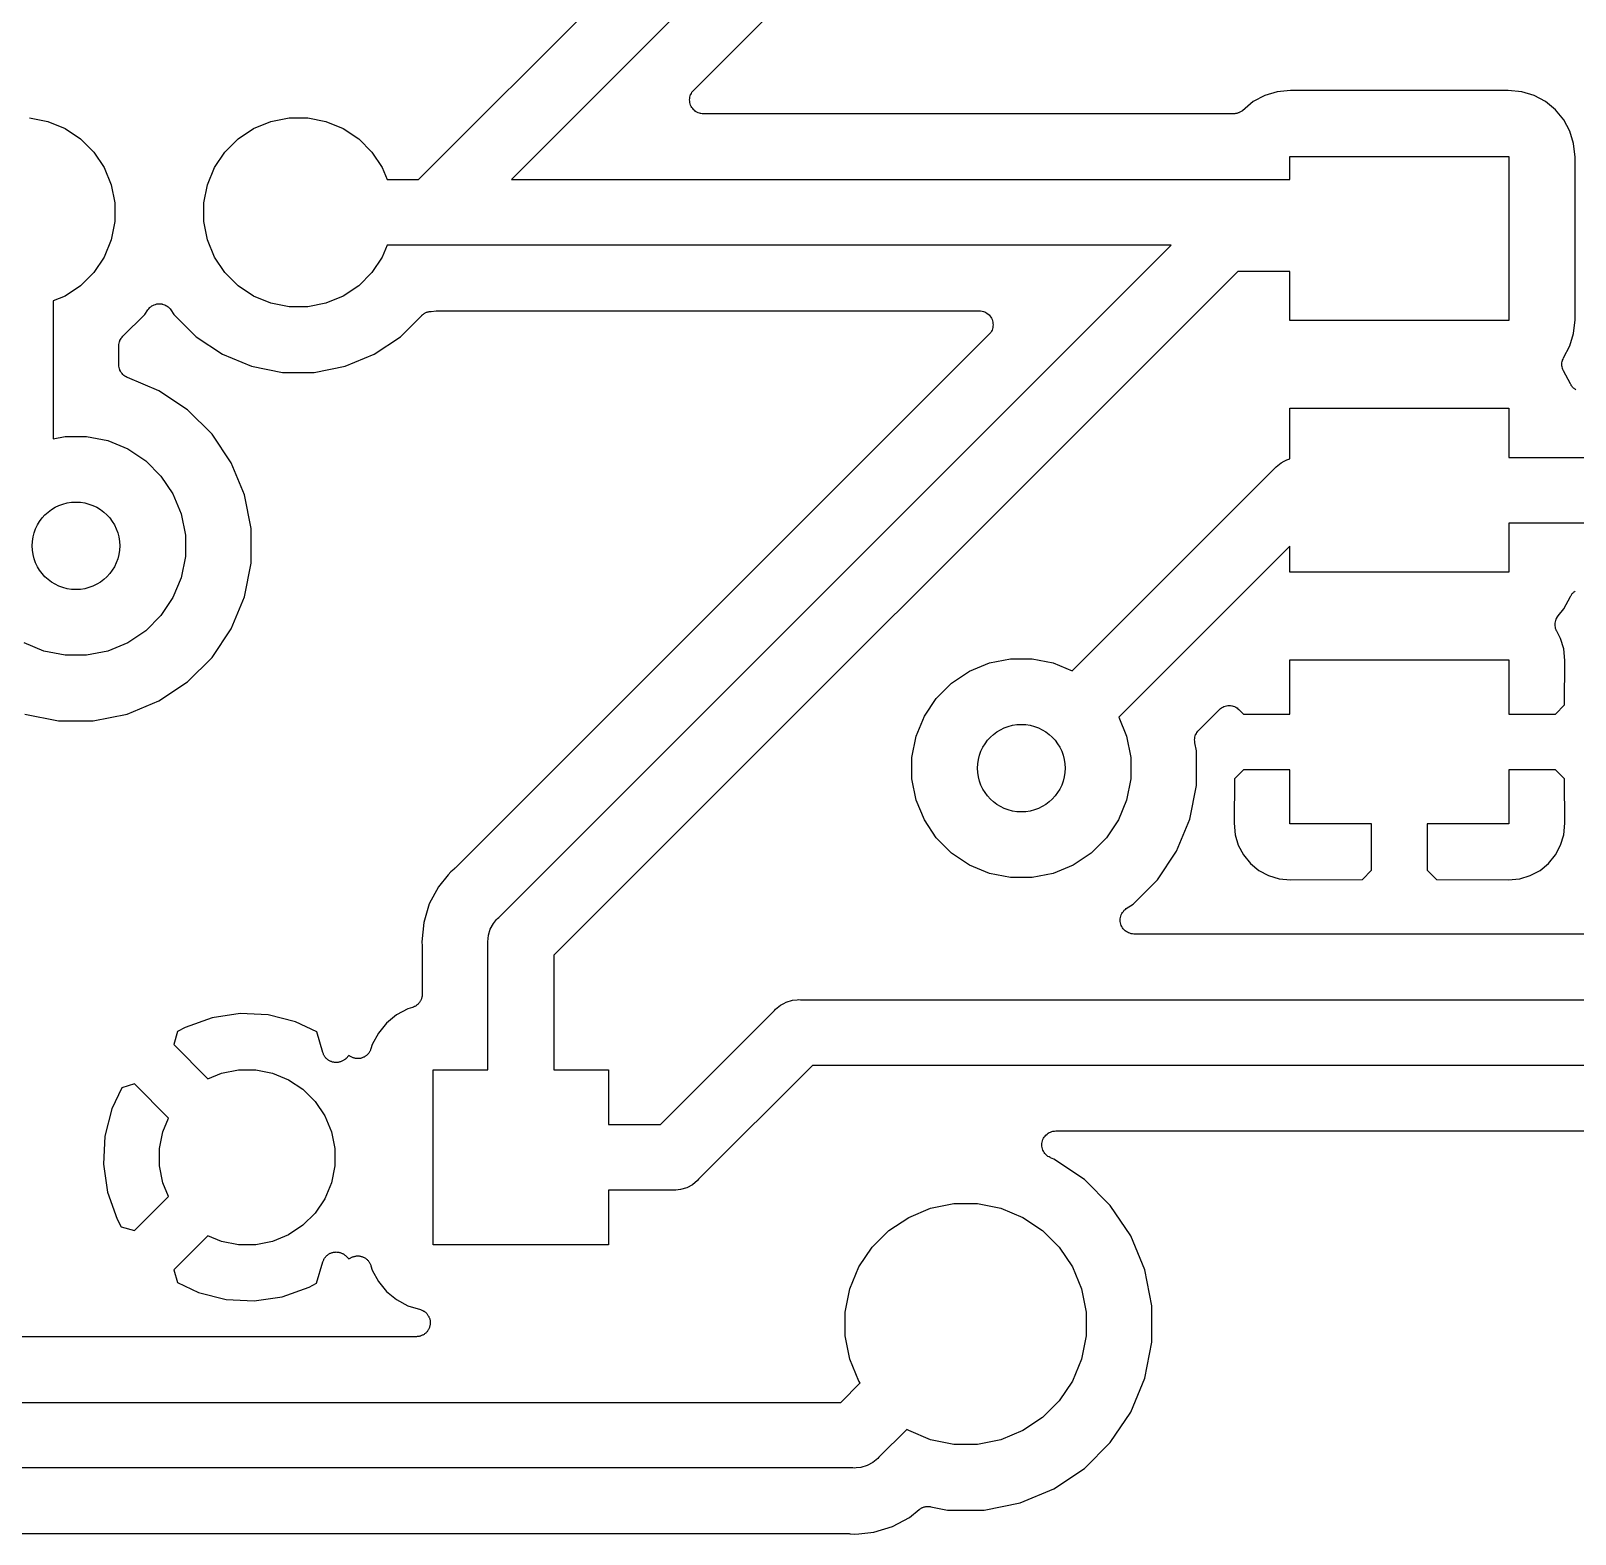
# Model space of a CAD drawing. Extents: x 102.4 to 160.8, y -97.5 to -19.5.
# Drawn here: x 116.94 to 131.04, y -76.6 to -62.86 of the extents above; entities that cross this region are included whole.
import ezdxf

# ---------------------------------------------------------------- set-up
doc = ezdxf.new("R2010")
doc.units = 0
doc.layers.add('BLACK', color=7, linetype='CONTINUOUS')

msp = doc.modelspace()

# ---------------------------------------------------------------- linework, layer by layer
at = {"layer": 'BLACK', "linetype": 'CONTINUOUS'}
for p, q in [((120.477, -64.216), (124.668, -60.025)), ((125.17, -60.3719), (121.326, -64.216)), ((122.991, -63.3992), (125.569, -60.8214)), ((122.954, -63.4881), (122.955, -63.476)), ((122.955, -63.476), (122.956, -63.4639)), ((122.956, -63.4635), (122.96, -63.4517)), ((122.956, -63.4637), (122.956, -63.4635)), ((122.956, -63.4639), (122.956, -63.4637)), ((122.96, -63.4517), (122.963, -63.4402)), ((122.963, -63.4402), (122.964, -63.44)), ((122.964, -63.4398), (122.97, -63.4289)), ((122.964, -63.44), (122.964, -63.4398)), ((122.97, -63.4289), (122.975, -63.4184)), ((122.975, -63.418), (122.983, -63.4086)), ((122.975, -63.4182), (122.975, -63.418)), ((122.975, -63.4184), (122.975, -63.4182)), ((122.983, -63.4086), (122.991, -63.3992)), ((128.207, -63.449), (128.103, -63.5047)), ((128.32, -63.4147), (128.207, -63.449)), ((128.444, -63.4025), (128.32, -63.4147)), ((130.432, -63.4025), (128.444, -63.4025)), ((130.556, -63.4147), (130.432, -63.4025)), ((130.669, -63.449), (130.556, -63.4147)), ((130.773, -63.5047), (130.669, -63.449)), ((122.954, -63.4883), (122.954, -63.4881)), ((122.954, -63.4886), (122.954, -63.4883)), ((122.955, -63.5006), (122.954, -63.4886)), ((122.956, -63.5128), (122.955, -63.5006)), ((122.956, -63.513), (122.956, -63.5128)), ((122.956, -63.5132), (122.956, -63.513)), ((122.96, -63.525), (122.956, -63.5132)), ((122.963, -63.5366), (122.96, -63.525)), ((122.963, -63.5368), (122.963, -63.5366)), ((122.963, -63.537), (122.963, -63.5368)), ((122.969, -63.5478), (122.963, -63.537)), ((122.974, -63.5585), (122.969, -63.5478)), ((122.975, -63.5587), (122.974, -63.5585)), ((122.975, -63.5589), (122.975, -63.5587)), ((122.982, -63.5684), (122.975, -63.5589)), ((122.99, -63.5779), (122.982, -63.5684)), ((122.99, -63.578), (122.99, -63.5779)), ((122.99, -63.5782), (122.99, -63.578)), ((123, -63.586), (122.99, -63.5782)), ((123.009, -63.5938), (123, -63.586)), ((123.009, -63.5939), (123.009, -63.5938)), ((123.009, -63.594), (123.009, -63.5939)), ((123.02, -63.5999), (123.009, -63.594)), ((123.031, -63.6057), (123.02, -63.5999)), ((123.031, -63.6058), (123.031, -63.6057)), ((123.031, -63.6059), (123.031, -63.6058)), ((123.043, -63.6095), (123.031, -63.6059)), ((123.054, -63.6132), (123.043, -63.6095)), ((123.055, -63.6132), (123.054, -63.6132)), ((123.055, -63.6133), (123.055, -63.6132)), ((123.067, -63.6146), (123.055, -63.6133)), ((123.079, -63.616), (123.067, -63.6146)), ((123.081, -63.616), (123.079, -63.616)), ((123.079, -63.616), (123.079, -63.616)), ((123.079, -63.616), (123.079, -63.616)), ((123.079, -63.616), (123.079, -63.616)), ((127.922, -63.616), (123.081, -63.616)), ((127.927, -63.6155), (127.922, -63.616)), ((127.933, -63.6155), (127.927, -63.6155)), ((127.94, -63.6143), (127.933, -63.6155)), ((127.947, -63.6136), (127.94, -63.6143)), ((127.952, -63.612), (127.947, -63.6136)), ((127.957, -63.611), (127.952, -63.612)), ((127.964, -63.6084), (127.957, -63.611)), ((127.97, -63.6064), (127.964, -63.6084)), ((127.975, -63.6038), (127.97, -63.6064)), ((127.98, -63.6018), (127.975, -63.6038)), ((127.986, -63.598), (127.98, -63.6018)), ((127.992, -63.5948), (127.986, -63.598)), ((127.997, -63.5913), (127.992, -63.5948)), ((128.001, -63.5883), (127.997, -63.5913)), ((128.003, -63.5872), (128.001, -63.5883)), ((128.103, -63.5047), (128.003, -63.5872)), ((130.864, -63.5797), (130.773, -63.5047)), ((130.939, -63.671), (130.864, -63.5797)), ((116.925, -63.6524), (117.092, -63.6856)), ((117.092, -63.6856), (117.249, -63.7507)), ((117.249, -63.7507), (117.391, -63.8452)), ((118.829, -63.8452), (118.971, -63.7507)), ((118.971, -63.7507), (119.128, -63.6856)), ((119.128, -63.6856), (119.295, -63.6524)), ((119.295, -63.6524), (119.465, -63.6524)), ((119.465, -63.6524), (119.632, -63.6856)), ((119.632, -63.6856), (119.789, -63.7507)), ((119.789, -63.7507), (119.931, -63.8452)), ((130.995, -63.7753), (130.939, -63.671)), ((117.391, -63.8452), (117.511, -63.9655)), ((118.709, -63.9655), (118.829, -63.8452)), ((119.931, -63.8452), (120.051, -63.9655)), ((131.029, -63.8884), (130.995, -63.7753)), ((131.042, -64.0122), (131.029, -63.8884)), ((117.511, -63.9655), (117.605, -64.1069)), ((118.615, -64.1069), (118.709, -63.9655)), ((120.051, -63.9655), (120.145, -64.1069)), ((128.438, -64.216), (128.438, -64.006)), ((128.438, -64.006), (130.438, -64.006)), ((130.438, -64.006), (130.438, -65.506)), ((131.042, -65.4998), (131.042, -64.0122)), ((117.605, -64.1069), (117.67, -64.2641)), ((118.55, -64.2641), (118.615, -64.1069)), ((120.145, -64.1069), (120.19, -64.216)), ((117.67, -64.2641), (117.704, -64.4309)), ((118.516, -64.4309), (118.55, -64.2641)), ((120.19, -64.216), (120.477, -64.216)), ((121.326, -64.216), (128.438, -64.216)), ((117.704, -64.4309), (117.704, -64.6011)), ((118.516, -64.6011), (118.516, -64.4309)), ((117.704, -64.6011), (117.67, -64.7679)), ((118.55, -64.7679), (118.516, -64.6011)), ((117.67, -64.7679), (117.605, -64.9251)), ((118.615, -64.9251), (118.55, -64.7679)), ((120.19, -64.816), (120.145, -64.9251)), ((120.587, -64.816), (120.19, -64.816)), ((120.601, -64.8174), (120.587, -64.816)), ((120.616, -64.816), (120.601, -64.8174)), ((127.354, -64.816), (120.616, -64.816)), ((121.21, -70.9595), (127.354, -64.816)), ((117.605, -64.9251), (117.511, -65.0665)), ((118.709, -65.0665), (118.615, -64.9251)), ((120.145, -64.9251), (120.051, -65.0665)), ((117.511, -65.0665), (117.391, -65.1868)), ((118.829, -65.1868), (118.709, -65.0665)), ((120.051, -65.0665), (119.931, -65.1868)), ((127.962, -65.056), (121.712, -71.3063)), ((128.438, -65.056), (127.962, -65.056)), ((128.438, -65.506), (128.438, -65.056)), ((117.249, -65.2813), (117.14, -65.3265)), ((117.391, -65.1868), (117.249, -65.2813)), ((118.971, -65.2813), (118.829, -65.1868)), ((119.128, -65.3464), (118.971, -65.2813)), ((119.789, -65.2813), (119.632, -65.3464)), ((119.931, -65.1868), (119.789, -65.2813)), ((117.14, -65.3265), (117.14, -66.5858)), ((117.777, -65.6486), (117.977, -65.449)), ((117.977, -65.449), (118.004, -65.4078)), ((118.004, -65.4078), (118.005, -65.4069)), ((118.005, -65.4063), (118.013, -65.397)), ((118.005, -65.4068), (118.005, -65.4063)), ((118.005, -65.4069), (118.005, -65.4068)), ((118.005, -65.4068), (118.005, -65.4068)), ((118.013, -65.397), (118.021, -65.3878)), ((118.021, -65.3873), (118.031, -65.3798)), ((118.021, -65.3876), (118.021, -65.3873)), ((118.021, -65.3878), (118.021, -65.3876)), ((118.031, -65.3798), (118.04, -65.3722)), ((118.04, -65.3721), (118.041, -65.3719)), ((118.04, -65.3722), (118.04, -65.3721)), ((118.041, -65.3719), (118.051, -65.3663)), ((118.051, -65.3663), (118.062, -65.3607)), ((118.062, -65.3606), (118.063, -65.3604)), ((118.062, -65.3607), (118.062, -65.3606)), ((118.063, -65.3604), (118.074, -65.3571)), ((118.074, -65.3571), (118.086, -65.3536)), ((118.086, -65.3536), (118.087, -65.3535)), ((118.086, -65.3536), (118.086, -65.3536)), ((118.087, -65.3535), (118.098, -65.3524)), ((118.098, -65.3524), (118.111, -65.3513)), ((118.111, -65.3513), (118.111, -65.3513)), ((118.111, -65.3513), (118.111, -65.3513)), ((118.111, -65.3513), (118.123, -65.3526)), ((118.123, -65.3526), (118.135, -65.3538)), ((118.135, -65.3538), (118.136, -65.3539)), ((118.136, -65.3539), (118.136, -65.354)), ((118.136, -65.354), (118.147, -65.3575)), ((118.147, -65.3575), (118.159, -65.3611)), ((118.159, -65.3611), (118.159, -65.3613)), ((118.159, -65.3613), (118.16, -65.3614)), ((118.16, -65.3614), (118.17, -65.3671)), ((118.17, -65.3671), (118.181, -65.3728)), ((118.181, -65.3728), (118.181, -65.3731)), ((118.181, -65.3731), (118.181, -65.3732)), ((118.181, -65.3732), (118.191, -65.3809)), ((118.191, -65.3809), (118.2, -65.3886)), ((118.2, -65.3886), (118.2, -65.3889)), ((118.2, -65.3889), (118.2, -65.3891)), ((118.2, -65.3891), (118.208, -65.3984)), ((118.208, -65.3984), (118.216, -65.4078)), ((118.216, -65.4078), (118.243, -65.449)), ((118.243, -65.449), (118.447, -65.6529)), ((119.295, -65.3796), (119.128, -65.3464)), ((119.465, -65.3796), (119.295, -65.3796)), ((119.632, -65.3464), (119.465, -65.3796)), ((120.514, -65.4531), (120.518, -65.4492)), ((120.518, -65.4492), (120.523, -65.4454)), ((120.523, -65.4454), (120.529, -65.4411)), ((120.529, -65.4411), (120.534, -65.4385)), ((120.534, -65.4385), (120.538, -65.4355)), ((120.538, -65.4355), (120.545, -65.4329)), ((120.545, -65.4329), (120.551, -65.4297)), ((120.551, -65.4297), (120.556, -65.4281)), ((120.556, -65.4281), (120.561, -65.426)), ((120.561, -65.426), (120.568, -65.4247)), ((120.568, -65.4247), (120.574, -65.4228)), ((120.574, -65.4228), (120.58, -65.4223)), ((120.58, -65.4223), (120.585, -65.4212)), ((120.585, -65.4212), (120.592, -65.4212)), ((120.592, -65.4212), (120.593, -65.4211)), ((120.593, -65.4211), (120.639, -65.4166)), ((120.639, -65.4166), (120.641, -65.4164)), ((120.641, -65.4164), (120.646, -65.4165)), ((120.646, -65.4165), (120.652, -65.416)), ((120.652, -65.416), (125.599, -65.416)), ((125.599, -65.416), (125.6, -65.416)), ((125.6, -65.416), (125.6, -65.416)), ((125.6, -65.416), (125.6, -65.416)), ((125.6, -65.416), (125.6, -65.416)), ((125.6, -65.416), (125.612, -65.4174)), ((125.612, -65.4174), (125.625, -65.4187)), ((125.625, -65.4187), (125.625, -65.4188)), ((125.625, -65.4188), (125.625, -65.4188)), ((125.625, -65.4188), (125.637, -65.4224)), ((125.637, -65.4224), (125.648, -65.4261)), ((125.648, -65.4261), (125.648, -65.4262)), ((125.648, -65.4262), (125.649, -65.4263)), ((125.649, -65.4263), (125.659, -65.4321)), ((125.659, -65.4321), (125.67, -65.438)), ((125.67, -65.438), (125.67, -65.4381)), ((125.67, -65.4381), (125.67, -65.4382)), ((125.67, -65.4382), (125.68, -65.446)), ((125.68, -65.446), (125.689, -65.4538)), ((120.313, -65.6529), (120.508, -65.4578)), ((120.508, -65.4578), (120.509, -65.4566)), ((120.509, -65.4566), (120.514, -65.4531)), ((125.689, -65.4538), (125.689, -65.454)), ((125.689, -65.454), (125.689, -65.4541)), ((125.689, -65.4541), (125.697, -65.4636)), ((125.697, -65.4636), (125.705, -65.4731)), ((125.705, -65.4731), (125.705, -65.4733)), ((125.705, -65.4733), (125.705, -65.4735)), ((125.705, -65.4735), (125.71, -65.4841)), ((125.71, -65.4841), (125.716, -65.495)), ((125.716, -65.5922), (125.71, -65.603)), ((125.716, -65.495), (125.716, -65.4952)), ((125.716, -65.4952), (125.716, -65.4954)), ((125.716, -65.4954), (125.72, -65.5068)), ((125.719, -65.5801), (125.716, -65.5918)), ((125.716, -65.5918), (125.716, -65.592)), ((125.716, -65.592), (125.716, -65.5922)), ((125.723, -65.5685), (125.719, -65.5801)), ((125.72, -65.5068), (125.723, -65.5188)), ((125.723, -65.5188), (125.723, -65.519)), ((125.723, -65.519), (125.723, -65.5192)), ((125.723, -65.5192), (125.724, -65.5312)), ((125.724, -65.5559), (125.723, -65.5681)), ((125.723, -65.5681), (125.723, -65.5683)), ((125.723, -65.5683), (125.723, -65.5685)), ((125.724, -65.5312), (125.726, -65.5434)), ((125.726, -65.5439), (125.724, -65.5559)), ((125.726, -65.5434), (125.726, -65.5437)), ((125.726, -65.5437), (125.726, -65.5439)), ((130.438, -65.506), (128.438, -65.506)), ((131.029, -65.6236), (131.042, -65.4998)), ((117.74, -65.7367), (117.741, -65.725)), ((117.741, -65.725), (117.743, -65.7133)), ((117.743, -65.712), (117.746, -65.7008)), ((117.743, -65.7127), (117.743, -65.712)), ((117.743, -65.7133), (117.743, -65.7127)), ((117.746, -65.7008), (117.75, -65.6896)), ((117.75, -65.6884), (117.756, -65.6781)), ((117.75, -65.6891), (117.75, -65.6884)), ((117.75, -65.6896), (117.75, -65.6891)), ((117.756, -65.6781), (117.761, -65.6678)), ((117.761, -65.6678), (117.762, -65.6673)), ((117.762, -65.6667), (117.77, -65.6577)), ((117.762, -65.6673), (117.762, -65.6667)), ((117.77, -65.6577), (117.777, -65.6486)), ((118.447, -65.6529), (118.687, -65.813)), ((120.073, -65.813), (120.313, -65.6529)), ((125.688, -65.6328), (120.811, -70.5099)), ((125.696, -65.6234), (125.688, -65.6328)), ((125.704, -65.614), (125.696, -65.6234)), ((125.71, -65.603), (125.704, -65.6136)), ((125.704, -65.6136), (125.704, -65.6138)), ((125.704, -65.6138), (125.704, -65.614)), ((130.995, -65.7367), (131.029, -65.6236)), ((117.74, -65.738), (117.74, -65.7367)), ((117.74, -65.7384), (117.74, -65.738)), ((117.74, -65.738), (117.74, -65.738)), ((117.74, -65.738), (117.74, -65.738)), ((117.74, -65.9097), (117.74, -65.7384)), ((118.687, -65.813), (118.953, -65.9234)), ((119.807, -65.9234), (120.073, -65.813)), ((130.925, -65.8806), (130.927, -65.869)), ((130.927, -65.8679), (130.932, -65.857)), ((130.927, -65.8685), (130.927, -65.8679)), ((130.927, -65.869), (130.927, -65.8685)), ((130.932, -65.857), (130.937, -65.8461)), ((130.937, -65.8461), (130.995, -65.7367)), ((117.741, -65.9215), (117.74, -65.9097)), ((117.742, -65.9333), (117.741, -65.9215)), ((117.742, -65.9338), (117.742, -65.9333)), ((117.742, -65.9344), (117.742, -65.9338)), ((117.746, -65.9457), (117.742, -65.9344)), ((117.749, -65.9571), (117.746, -65.9457)), ((117.749, -65.9575), (117.749, -65.9571)), ((117.75, -65.9581), (117.749, -65.9575)), ((117.755, -65.9686), (117.75, -65.9581)), ((117.761, -65.979), (117.755, -65.9686)), ((117.761, -65.9795), (117.761, -65.979)), ((117.761, -65.98), (117.761, -65.9795)), ((117.769, -65.9892), (117.761, -65.98)), ((117.776, -65.9984), (117.769, -65.9892)), ((117.777, -65.9987), (117.776, -65.9984)), ((117.777, -65.9992), (117.777, -65.9987)), ((117.786, -66.0067), (117.777, -65.9992)), ((117.795, -66.0143), (117.786, -66.0067)), ((117.796, -66.0146), (117.795, -66.0143)), ((117.796, -66.015), (117.796, -66.0146)), ((117.806, -66.0206), (117.796, -66.015)), ((118.953, -65.9234), (119.236, -65.9796)), ((119.236, -65.9796), (119.524, -65.9796)), ((119.524, -65.9796), (119.807, -65.9234)), ((130.922, -65.8921), (130.925, -65.8806)), ((130.922, -65.8927), (130.922, -65.8921)), ((130.922, -65.8933), (130.922, -65.8927)), ((130.922, -65.9051), (130.922, -65.8933)), ((130.922, -65.9169), (130.922, -65.9051)), ((130.922, -65.9175), (130.922, -65.9169)), ((130.922, -65.9181), (130.922, -65.9175)), ((130.924, -65.9297), (130.922, -65.9181)), ((130.927, -65.9413), (130.924, -65.9297)), ((130.927, -65.9418), (130.927, -65.9413)), ((130.927, -65.9424), (130.927, -65.9418)), ((130.931, -65.9533), (130.927, -65.9424)), ((130.936, -65.9643), (130.931, -65.9533)), ((130.936, -65.9654), (130.936, -65.9643)), ((130.937, -65.9659), (130.936, -65.9654)), ((130.936, -65.9654), (130.936, -65.9654)), ((130.936, -65.9654), (130.936, -65.9654)), ((131, -66.0839), (130.937, -65.9659)), ((117.817, -66.0263), (117.806, -66.0206)), ((117.818, -66.0267), (117.817, -66.0263)), ((117.818, -66.0268), (117.818, -66.0267)), ((117.818, -66.027), (117.818, -66.0268)), ((117.818, -66.0268), (117.818, -66.0268)), ((118.106, -66.1461), (117.818, -66.027)), ((118.368, -66.3212), (118.106, -66.1461)), ((131.002, -66.0888), (131, -66.0839)), ((131.005, -66.0935), (131.002, -66.0888)), ((131.007, -66.0985), (131.005, -66.0935)), ((131.012, -66.1038), (131.007, -66.0985)), ((131.015, -66.1094), (131.012, -66.1038)), ((131.019, -66.1134), (131.015, -66.1094)), ((131.023, -66.1179), (131.019, -66.1134)), ((131.028, -66.1222), (131.023, -66.1179)), ((131.033, -66.127), (131.028, -66.1222)), ((131.038, -66.1301), (131.033, -66.127)), ((131.042, -66.1338), (131.038, -66.1301)), ((131.048, -66.137), (131.042, -66.1338)), ((118.591, -66.5441), (118.368, -66.3212)), ((128.438, -66.7686), (128.438, -66.306)), ((128.438, -66.306), (130.438, -66.306)), ((130.438, -66.306), (130.438, -66.756)), ((117.14, -66.5858), (117.25, -66.564)), ((117.25, -66.564), (117.446, -66.564)), ((117.446, -66.564), (117.64, -66.6024)), ((118.766, -66.8061), (118.591, -66.5441)), ((117.64, -66.6024), (117.822, -66.6778)), ((117.822, -66.6778), (117.985, -66.7872)), ((117.985, -66.7872), (118.125, -66.9265)), ((118.887, -67.0973), (118.766, -66.8061)), ((126.449, -68.7064), (128.301, -66.8543)), ((128.301, -66.8543), (128.311, -66.8428)), ((128.311, -66.8428), (128.327, -66.8292)), ((128.327, -66.8292), (128.357, -66.8054)), ((128.357, -66.8054), (128.384, -66.7905)), ((128.384, -66.7905), (128.409, -66.7775)), ((128.409, -66.7775), (128.438, -66.7686)), ((130.438, -66.756), (134.738, -66.756)), ((118.125, -66.9265), (118.234, -67.0903)), ((118.234, -67.0903), (118.31, -67.2723)), ((118.948, -67.4064), (118.887, -67.0973)), ((118.31, -67.2723), (118.348, -67.4655)), ((118.948, -67.7216), (118.948, -67.4064)), ((134.738, -67.356), (130.438, -67.356)), ((130.438, -67.356), (130.438, -67.806)), ((118.348, -67.4655), (118.348, -67.6625)), ((128.438, -67.5663), (126.874, -69.1306)), ((128.438, -67.806), (128.438, -67.5663)), ((118.348, -67.6625), (118.31, -67.8557)), ((118.887, -68.0307), (118.948, -67.7216)), ((130.438, -67.806), (128.438, -67.806)), ((118.31, -67.8557), (118.234, -68.0377)), ((131.024, -67.9929), (131.029, -67.9886)), ((131.029, -67.9886), (131.034, -67.9839)), ((131.034, -67.9839), (131.039, -67.9808)), ((131.039, -67.9808), (131.043, -67.9772)), ((118.234, -68.0377), (118.125, -68.2015)), ((118.766, -68.3219), (118.887, -68.0307)), ((130.939, -68.141), (131, -68.0272)), ((131, -68.0272), (131.002, -68.0217)), ((131.002, -68.0217), (131.006, -68.017)), ((131.006, -68.017), (131.008, -68.012)), ((131.008, -68.012), (131.013, -68.0068)), ((131.013, -68.0068), (131.017, -68.0012)), ((131.017, -68.0012), (131.021, -67.9973)), ((131.021, -67.9973), (131.024, -67.9929)), ((118.125, -68.2015), (117.985, -68.3408)), ((130.86, -68.2703), (130.862, -68.2588)), ((130.86, -68.2709), (130.86, -68.2703)), ((130.86, -68.2714), (130.86, -68.2709)), ((130.86, -68.2833), (130.86, -68.2714)), ((130.862, -68.2588), (130.865, -68.2471)), ((130.865, -68.2461), (130.87, -68.2352)), ((130.865, -68.2466), (130.865, -68.2461)), ((130.865, -68.2471), (130.865, -68.2466)), ((130.87, -68.2352), (130.874, -68.2242)), ((130.874, -68.2238), (130.875, -68.2233)), ((130.874, -68.2242), (130.874, -68.2238)), ((130.875, -68.2233), (130.881, -68.2135)), ((130.881, -68.2135), (130.888, -68.2036)), ((130.888, -68.2036), (130.939, -68.141)), ((117.985, -68.3408), (117.822, -68.4502)), ((118.591, -68.5839), (118.766, -68.3219)), ((130.859, -68.2951), (130.86, -68.2833)), ((130.86, -68.2957), (130.859, -68.2951)), ((130.86, -68.2962), (130.86, -68.2957)), ((130.862, -68.3078), (130.86, -68.2962)), ((130.864, -68.3195), (130.862, -68.3078)), ((130.864, -68.32), (130.864, -68.3195)), ((130.864, -68.3205), (130.864, -68.32)), ((130.869, -68.3315), (130.864, -68.3205)), ((130.873, -68.3425), (130.869, -68.3315)), ((130.874, -68.3435), (130.873, -68.3425)), ((130.874, -68.3441), (130.874, -68.3435)), ((130.874, -68.3435), (130.874, -68.3435)), ((130.874, -68.3435), (130.874, -68.3435)), ((130.91, -68.4107), (130.874, -68.3441)), ((130.939, -68.5064), (130.91, -68.4107)), ((117.056, -68.5256), (116.874, -68.4502)), ((117.25, -68.564), (117.056, -68.5256)), ((117.64, -68.5256), (117.446, -68.564)), ((117.822, -68.4502), (117.64, -68.5256)), ((130.949, -68.6118), (130.939, -68.5064)), ((117.446, -68.564), (117.25, -68.564)), ((118.368, -68.8068), (118.591, -68.5839)), ((125.51, -68.7098), (125.692, -68.6344)), ((125.692, -68.6344), (125.886, -68.596)), ((125.886, -68.596), (126.082, -68.596)), ((126.082, -68.596), (126.276, -68.6344)), ((126.276, -68.6344), (126.449, -68.7064)), ((128.438, -69.102), (128.438, -68.606)), ((128.438, -68.606), (130.438, -68.606)), ((130.438, -68.606), (130.438, -69.102)), ((130.946, -69.0173), (130.949, -68.6118)), ((118.106, -68.9819), (118.368, -68.8068)), ((125.207, -68.9585), (125.347, -68.8192)), ((125.347, -68.8192), (125.51, -68.7098)), ((125.098, -69.1223), (125.207, -68.9585)), ((116.881, -69.1025), (117.19, -69.164)), ((117.506, -69.164), (117.815, -69.1025)), ((117.815, -69.1025), (118.106, -68.9819)), ((127.604, -69.2489), (127.793, -69.06)), ((127.793, -69.0594), (127.794, -69.0588)), ((127.793, -69.06), (127.793, -69.0594)), ((127.793, -69.0594), (127.793, -69.0594)), ((127.793, -69.0594), (127.793, -69.0594)), ((127.794, -69.0588), (127.803, -69.0513)), ((127.803, -69.0513), (127.813, -69.0438)), ((127.813, -69.0433), (127.824, -69.0378)), ((127.813, -69.0436), (127.813, -69.0433)), ((127.813, -69.0438), (127.813, -69.0436)), ((127.824, -69.0378), (127.835, -69.0322)), ((127.835, -69.0319), (127.847, -69.0285)), ((127.835, -69.0321), (127.835, -69.0319)), ((127.835, -69.0322), (127.835, -69.0321)), ((127.847, -69.0285), (127.858, -69.0252)), ((127.858, -69.0252), (127.859, -69.0251)), ((127.859, -69.025), (127.871, -69.0239)), ((127.859, -69.0251), (127.859, -69.025)), ((127.871, -69.0239), (127.883, -69.0228)), ((127.883, -69.0228), (127.883, -69.0229)), ((127.883, -69.0229), (127.884, -69.0228)), ((127.884, -69.0228), (127.896, -69.0241)), ((127.896, -69.0241), (127.908, -69.0253)), ((127.908, -69.0253), (127.908, -69.0255)), ((127.908, -69.0255), (127.909, -69.0255)), ((127.909, -69.0255), (127.92, -69.0291)), ((127.92, -69.0291), (127.931, -69.0326)), ((127.931, -69.0326), (127.932, -69.0328)), ((127.932, -69.0328), (127.932, -69.0329)), ((127.932, -69.0329), (127.943, -69.0387)), ((127.943, -69.0387), (127.953, -69.0443)), ((127.953, -69.0443), (127.954, -69.0446)), ((127.954, -69.0446), (127.954, -69.0448)), ((127.954, -69.0448), (127.963, -69.0525)), ((127.963, -69.0525), (127.972, -69.06)), ((127.972, -69.06), (128.014, -69.102)), ((128.014, -69.102), (128.438, -69.102)), ((130.438, -69.102), (130.862, -69.102)), ((130.862, -69.102), (130.946, -69.0173)), ((117.19, -69.164), (117.506, -69.164)), ((125.022, -69.3043), (125.098, -69.1223)), ((126.874, -69.1306), (126.946, -69.3043)), ((127.589, -69.2671), (127.596, -69.258)), ((127.596, -69.258), (127.604, -69.2489)), ((124.984, -69.4975), (125.022, -69.3043)), ((126.946, -69.3043), (126.984, -69.4975)), ((127.567, -69.3371), (127.568, -69.3254)), ((127.567, -69.3377), (127.567, -69.3371)), ((127.567, -69.3383), (127.567, -69.3377)), ((127.568, -69.35), (127.567, -69.3383)), ((127.568, -69.3254), (127.569, -69.3136)), ((127.569, -69.3618), (127.568, -69.35)), ((127.569, -69.3124), (127.573, -69.3012)), ((127.569, -69.313), (127.569, -69.3124)), ((127.569, -69.3136), (127.569, -69.313)), ((127.569, -69.3629), (127.569, -69.3618)), ((127.569, -69.363), (127.569, -69.3629)), ((127.569, -69.3635), (127.569, -69.363)), ((127.569, -69.363), (127.569, -69.363)), ((127.584, -69.4384), (127.569, -69.3635)), ((127.573, -69.3012), (127.576, -69.2899)), ((127.576, -69.2899), (127.577, -69.2894)), ((127.577, -69.2888), (127.583, -69.2785)), ((127.577, -69.2894), (127.577, -69.2888)), ((127.583, -69.2785), (127.588, -69.2681)), ((127.588, -69.2681), (127.589, -69.2676)), ((127.589, -69.2676), (127.589, -69.2671)), ((124.984, -69.6945), (124.984, -69.4975)), ((126.984, -69.4975), (126.984, -69.6945)), ((127.584, -69.7536), (127.584, -69.4384)), ((128.014, -69.61), (127.93, -69.6947)), ((128.438, -69.61), (128.014, -69.61)), ((128.438, -70.106), (128.438, -69.61)), ((130.438, -69.61), (130.438, -70.106)), ((130.862, -69.61), (130.438, -69.61)), ((130.946, -69.6947), (130.862, -69.61)), ((125.022, -69.8877), (124.984, -69.6945)), ((126.984, -69.6945), (126.946, -69.8877)), ((127.523, -70.0627), (127.584, -69.7536)), ((127.93, -69.6947), (127.927, -70.1002)), ((130.949, -70.1002), (130.946, -69.6947)), ((125.098, -70.0697), (125.022, -69.8877)), ((126.946, -69.8877), (126.87, -70.0697)), ((125.207, -70.2335), (125.098, -70.0697)), ((126.87, -70.0697), (126.761, -70.2335)), ((127.402, -70.3539), (127.523, -70.0627)), ((127.927, -70.1002), (127.937, -70.2056)), ((129.184, -70.106), (128.438, -70.106)), ((129.184, -70.5296), (129.184, -70.106)), ((130.438, -70.106), (129.692, -70.106)), ((129.692, -70.106), (129.692, -70.5296)), ((130.939, -70.2056), (130.949, -70.1002)), ((125.347, -70.3728), (125.207, -70.2335)), ((126.761, -70.2335), (126.621, -70.3728)), ((127.937, -70.2056), (127.966, -70.3013)), ((130.91, -70.3013), (130.939, -70.2056)), ((125.51, -70.4822), (125.347, -70.3728)), ((126.621, -70.3728), (126.458, -70.4822)), ((127.227, -70.6159), (127.402, -70.3539)), ((127.966, -70.3013), (128.014, -70.3896)), ((130.862, -70.3896), (130.91, -70.3013)), ((120.802, -70.5183), (120.773, -70.5425)), ((120.806, -70.5145), (120.802, -70.5183)), ((120.81, -70.5112), (120.806, -70.5145)), ((120.811, -70.5099), (120.81, -70.5112)), ((125.692, -70.5576), (125.51, -70.4822)), ((126.458, -70.4822), (126.276, -70.5576)), ((128.014, -70.3896), (128.077, -70.4669)), ((128.077, -70.4669), (128.154, -70.5304)), ((129.099, -70.6142), (129.184, -70.5296)), ((129.692, -70.5296), (129.777, -70.6142)), ((130.722, -70.5304), (130.799, -70.4669)), ((130.799, -70.4669), (130.862, -70.3896)), ((120.748, -70.572), (120.66, -70.6796)), ((120.773, -70.5425), (120.748, -70.572)), ((120.748, -70.572), (120.748, -70.572)), ((125.886, -70.596), (125.692, -70.5576)), ((126.082, -70.596), (125.886, -70.596)), ((126.276, -70.5576), (126.082, -70.596)), ((127.004, -70.8388), (127.227, -70.6159)), ((128.154, -70.5304), (128.243, -70.5776)), ((128.243, -70.5776), (128.338, -70.6066)), ((128.338, -70.6066), (128.444, -70.617)), ((128.444, -70.617), (129.099, -70.6142)), ((129.777, -70.6142), (130.432, -70.617)), ((130.432, -70.617), (130.538, -70.6067)), ((130.538, -70.6067), (130.633, -70.5776)), ((130.633, -70.5776), (130.722, -70.5304)), ((120.66, -70.6796), (120.576, -70.8359)), ((120.576, -70.8359), (120.525, -71.0056)), ((126.889, -70.9595), (126.893, -70.9478)), ((126.893, -70.9478), (126.897, -70.9361)), ((126.897, -70.9358), (126.902, -70.925)), ((126.897, -70.9359), (126.897, -70.9358)), ((126.897, -70.9361), (126.897, -70.9359)), ((126.902, -70.925), (126.908, -70.9143)), ((126.908, -70.914), (126.916, -70.9046)), ((126.908, -70.9141), (126.908, -70.914)), ((126.908, -70.9143), (126.908, -70.9141)), ((126.916, -70.9046), (126.924, -70.8951)), ((126.924, -70.8949), (126.934, -70.8871)), ((126.924, -70.895), (126.924, -70.8949)), ((126.924, -70.8951), (126.924, -70.895)), ((126.934, -70.8871), (126.943, -70.8794)), ((126.943, -70.8794), (127.004, -70.8388)), ((120.525, -71.0056), (120.508, -71.182)), ((121.116, -71.1232), (121.133, -71.0666)), ((121.133, -71.0666), (121.161, -71.0145)), ((121.161, -71.0145), (121.189, -70.9803)), ((121.189, -70.9803), (121.199, -70.9688)), ((121.189, -70.9803), (121.189, -70.9803)), ((121.199, -70.9688), (121.21, -70.9595)), ((126.887, -70.9841), (126.888, -70.9718)), ((126.887, -70.9843), (126.887, -70.9841)), ((126.887, -70.9844), (126.887, -70.9843)), ((126.888, -70.9968), (126.887, -70.9844)), ((126.888, -70.9718), (126.889, -70.9598)), ((126.889, -71.0088), (126.888, -70.9968)), ((126.889, -70.9596), (126.889, -70.9595)), ((126.889, -70.9598), (126.889, -70.9596)), ((126.889, -71.009), (126.889, -71.0088)), ((126.889, -71.0091), (126.889, -71.009)), ((126.893, -71.0212), (126.889, -71.0091)), ((126.896, -71.0326), (126.893, -71.0212)), ((126.896, -71.0327), (126.896, -71.0326)), ((126.896, -71.0329), (126.896, -71.0327)), ((126.902, -71.0438), (126.896, -71.0329)), ((126.907, -71.0545), (126.902, -71.0438)), ((126.908, -71.0547), (126.907, -71.0545)), ((126.908, -71.0548), (126.908, -71.0547)), ((126.915, -71.0643), (126.908, -71.0548)), ((126.923, -71.0739), (126.915, -71.0643)), ((126.923, -71.074), (126.923, -71.0739)), ((126.923, -71.0741), (126.923, -71.074)), ((126.932, -71.0818), (126.923, -71.0741)), ((126.942, -71.0898), (126.932, -71.0818)), ((126.942, -71.0899), (126.942, -71.0898)), ((126.942, -71.09), (126.942, -71.0899)), ((126.953, -71.0958), (126.942, -71.09)), ((120.508, -71.182), (120.511, -71.22)), ((120.511, -71.22), (120.512, -71.2218)), ((120.512, -71.2218), (120.511, -71.2271)), ((120.511, -71.2271), (120.512, -71.2325)), ((120.512, -71.2325), (120.512, -71.6611)), ((121.111, -71.182), (121.116, -71.1232)), ((121.112, -71.1967), (121.111, -71.182)), ((121.112, -72.352), (121.112, -71.1967)), ((126.964, -71.1017), (126.953, -71.0958)), ((126.964, -71.1018), (126.964, -71.1017)), ((126.964, -71.1019), (126.964, -71.1018)), ((126.976, -71.1055), (126.964, -71.1019)), ((126.987, -71.1092), (126.976, -71.1055)), ((126.988, -71.1093), (126.987, -71.1092)), ((126.987, -71.1092), (126.987, -71.1092)), ((127, -71.1106), (126.988, -71.1093)), ((127.012, -71.112), (127, -71.1106)), ((127.014, -71.112), (127.012, -71.112)), ((127.012, -71.112), (127.012, -71.112)), ((127.012, -71.112), (127.012, -71.112)), ((127.012, -71.112), (127.012, -71.112)), ((137.494, -71.112), (127.014, -71.112)), ((121.712, -71.3063), (121.712, -72.352)), ((120.381, -71.795), (120.277, -71.8507)), ((120.422, -71.7827), (120.381, -71.795)), ((120.427, -71.7805), (120.422, -71.7827)), ((120.433, -71.7789), (120.427, -71.7805)), ((120.439, -71.7758), (120.433, -71.7789)), ((120.445, -71.7732), (120.439, -71.7758)), ((120.449, -71.7701), (120.445, -71.7732)), ((120.455, -71.7674), (120.449, -71.7701)), ((120.46, -71.7632), (120.455, -71.7674)), ((120.465, -71.7595), (120.46, -71.7632)), ((120.469, -71.7554), (120.465, -71.7595)), ((120.474, -71.7519), (120.469, -71.7554)), ((120.478, -71.7467), (120.474, -71.7519)), ((120.483, -71.742), (120.478, -71.7467)), ((120.486, -71.7373), (120.483, -71.742)), ((120.49, -71.7329), (120.486, -71.7373)), ((120.493, -71.727), (120.49, -71.7329)), ((120.497, -71.7214), (120.493, -71.727)), ((120.499, -71.7162), (120.497, -71.7214)), ((120.502, -71.7112), (120.499, -71.7162)), ((120.504, -71.7048), (120.502, -71.7112)), ((120.506, -71.6985), (120.504, -71.7048)), ((120.508, -71.693), (120.506, -71.6985)), ((120.509, -71.6876), (120.508, -71.693)), ((120.51, -71.6809), (120.509, -71.6876)), ((120.511, -71.6743), (120.51, -71.6809)), ((120.512, -71.6629), (120.511, -71.6686)), ((120.511, -71.6686), (120.511, -71.6743)), ((120.512, -71.6611), (120.512, -71.6629)), ((123.729, -71.8103), (123.739, -71.7988)), ((123.739, -71.7988), (123.752, -71.7878)), ((123.752, -71.7878), (123.785, -71.7614)), ((123.785, -71.7614), (123.813, -71.7462)), ((123.813, -71.7462), (123.837, -71.7335)), ((123.837, -71.7335), (123.893, -71.7163)), ((123.893, -71.7163), (123.937, -71.712)), ((123.937, -71.712), (123.952, -71.7105)), ((123.937, -71.712), (123.937, -71.712)), ((123.952, -71.7105), (123.967, -71.712)), ((123.967, -71.712), (137.529, -71.712)), ((118.593, -71.877), (118.347, -71.9648)), ((118.848, -71.8392), (118.593, -71.877)), ((119.105, -71.8519), (118.848, -71.8392)), ((119.355, -71.9146), (119.105, -71.8519)), ((119.548, -72.0058), (119.355, -71.9146)), ((120.186, -71.9257), (120.111, -72.017)), ((120.277, -71.8507), (120.186, -71.9257)), ((122.688, -72.852), (123.729, -71.8103)), ((118.277, -72.0022), (118.242, -72.1228)), ((118.347, -71.9648), (118.277, -72.0022)), ((119.603, -72.1951), (119.548, -72.0058)), ((120.111, -72.017), (120.055, -72.1213)), ((118.242, -72.1228), (118.554, -72.4345)), ((119.606, -72.2011), (119.603, -72.1951)), ((119.608, -72.2073), (119.606, -72.2011)), ((119.61, -72.2125), (119.608, -72.2073)), ((119.613, -72.218), (119.61, -72.2125)), ((119.616, -72.2235), (119.613, -72.218)), ((119.842, -72.222), (119.815, -72.2491)), ((119.846, -72.2247), (119.842, -72.222)), ((120.001, -72.2224), (119.996, -72.2256)), ((120.006, -72.2178), (120.001, -72.2224)), ((120.011, -72.2137), (120.006, -72.2178)), ((120.015, -72.2092), (120.011, -72.2137)), ((120.019, -72.2051), (120.015, -72.2092)), ((120.023, -72.1997), (120.019, -72.2051)), ((120.027, -72.1947), (120.023, -72.1997)), ((120.03, -72.1895), (120.027, -72.1947)), ((120.033, -72.1846), (120.03, -72.1895)), ((120.035, -72.1787), (120.033, -72.1846)), ((120.039, -72.1729), (120.035, -72.1787)), ((120.04, -72.1673), (120.039, -72.1729)), ((120.043, -72.1619), (120.04, -72.1673)), ((120.055, -72.1213), (120.043, -72.1602)), ((120.043, -72.1602), (120.043, -72.1619)), ((118.679, -72.3827), (118.833, -72.352)), ((118.833, -72.352), (118.991, -72.352)), ((118.991, -72.352), (119.145, -72.3827)), ((119.619, -72.2292), (119.616, -72.2235)), ((119.623, -72.2338), (119.619, -72.2292)), ((119.626, -72.2388), (119.623, -72.2338)), ((119.631, -72.2434), (119.626, -72.2388)), ((119.635, -72.2485), (119.631, -72.2434)), ((119.639, -72.2523), (119.635, -72.2485)), ((119.643, -72.2565), (119.639, -72.2523)), ((119.649, -72.2602), (119.643, -72.2565)), ((119.654, -72.2643), (119.649, -72.2602)), ((119.659, -72.2672), (119.654, -72.2643)), ((119.664, -72.2705), (119.659, -72.2672)), ((119.67, -72.2731), (119.664, -72.2705)), ((119.675, -72.2762), (119.67, -72.2731)), ((119.681, -72.278), (119.675, -72.2762)), ((119.687, -72.2803), (119.681, -72.278)), ((119.693, -72.2817), (119.687, -72.2803)), ((119.699, -72.2836), (119.693, -72.2817)), ((119.705, -72.2843), (119.699, -72.2836)), ((119.711, -72.2855), (119.705, -72.2843)), ((119.717, -72.2856), (119.711, -72.2855)), ((119.724, -72.2863), (119.717, -72.2856)), ((119.73, -72.2858), (119.724, -72.2863)), ((119.736, -72.2859), (119.73, -72.2858)), ((119.742, -72.2847), (119.736, -72.2859)), ((119.748, -72.2841), (119.742, -72.2847)), ((119.754, -72.2825), (119.748, -72.2841)), ((119.76, -72.2814), (119.754, -72.2825)), ((119.766, -72.279), (119.76, -72.2814)), ((119.772, -72.2772), (119.766, -72.279)), ((119.778, -72.2745), (119.772, -72.2772)), ((119.783, -72.2723), (119.778, -72.2745)), ((119.789, -72.2688), (119.783, -72.2723)), ((119.794, -72.2658), (119.789, -72.2688)), ((119.799, -72.2621), (119.794, -72.2658)), ((119.804, -72.2589), (119.799, -72.2621)), ((119.809, -72.2544), (119.804, -72.2589)), ((119.814, -72.2503), (119.809, -72.2544)), ((119.815, -72.2491), (119.814, -72.2503)), ((119.851, -72.2288), (119.846, -72.2247)), ((119.856, -72.2316), (119.851, -72.2288)), ((119.861, -72.2349), (119.856, -72.2316)), ((119.867, -72.2375), (119.861, -72.2349)), ((119.873, -72.2406), (119.867, -72.2375)), ((119.879, -72.2423), (119.873, -72.2406)), ((119.884, -72.2446), (119.879, -72.2423)), ((119.89, -72.2459), (119.884, -72.2446)), ((119.897, -72.2478), (119.89, -72.2459)), ((119.902, -72.2484), (119.897, -72.2478)), ((119.908, -72.2496), (119.902, -72.2484)), ((119.915, -72.2497), (119.908, -72.2496)), ((119.921, -72.2503), (119.915, -72.2497)), ((119.927, -72.2498), (119.921, -72.2503)), ((119.933, -72.2498), (119.927, -72.2498)), ((119.939, -72.2486), (119.933, -72.2498)), ((119.946, -72.248), (119.939, -72.2486)), ((119.952, -72.2463), (119.946, -72.248)), ((119.957, -72.2452), (119.952, -72.2463)), ((119.963, -72.2428), (119.957, -72.2452)), ((119.97, -72.2409), (119.963, -72.2428)), ((119.975, -72.2381), (119.97, -72.2409)), ((119.98, -72.2359), (119.975, -72.2381)), ((119.986, -72.2324), (119.98, -72.2359)), ((119.992, -72.2293), (119.986, -72.2324)), ((119.996, -72.2256), (119.992, -72.2293)), ((120.612, -73.952), (120.612, -72.352)), ((120.612, -72.352), (121.112, -72.352)), ((121.712, -72.352), (122.212, -72.352)), ((122.212, -72.352), (122.212, -72.852)), ((124.076, -72.312), (123.035, -73.3537)), ((137.42, -72.312), (124.076, -72.312)), ((117.883, -72.482), (117.766, -72.5163)), ((118.194, -72.7937), (117.883, -72.482)), ((118.554, -72.4345), (118.679, -72.3827)), ((119.145, -72.3827), (119.291, -72.443)), ((119.291, -72.443), (119.422, -72.5306)), ((117.766, -72.5163), (117.675, -72.709)), ((119.422, -72.5306), (119.533, -72.642)), ((119.533, -72.642), (119.621, -72.7731)), ((117.675, -72.709), (117.612, -72.9589)), ((119.621, -72.7731), (119.681, -72.9186)), ((118.112, -73.0732), (118.143, -72.9186)), ((118.143, -72.9186), (118.194, -72.7937)), ((119.681, -72.9186), (119.712, -73.0732)), ((122.212, -72.852), (122.688, -72.852)), ((126.228, -72.9331), (126.239, -72.9273)), ((126.239, -72.9273), (126.25, -72.9216)), ((126.25, -72.9215), (126.262, -72.9179)), ((126.25, -72.9216), (126.25, -72.9215)), ((126.25, -72.9216), (126.25, -72.9216)), ((126.262, -72.9179), (126.273, -72.9144)), ((126.273, -72.9144), (126.274, -72.9144)), ((126.274, -72.9144), (126.286, -72.9132)), ((126.274, -72.9144), (126.274, -72.9144)), ((126.286, -72.9132), (126.298, -72.912)), ((126.298, -72.912), (134.044, -72.912)), ((117.612, -72.9589), (117.599, -73.2163)), ((126.171, -73.0379), (126.172, -73.0257)), ((126.171, -73.038), (126.171, -73.0379)), ((126.171, -73.0381), (126.171, -73.038)), ((126.172, -73.0499), (126.171, -73.0381)), ((126.172, -73.0257), (126.174, -73.0135)), ((126.173, -73.0626), (126.172, -73.0499)), ((126.173, -73.0627), (126.173, -73.0626)), ((126.173, -73.0628), (126.173, -73.0627)), ((126.177, -73.074), (126.173, -73.0628)), ((126.174, -73.0132), (126.177, -73.0015)), ((126.174, -73.0134), (126.174, -73.0132)), ((126.174, -73.0135), (126.174, -73.0134)), ((126.177, -73.0015), (126.181, -72.9898)), ((126.181, -72.9896), (126.187, -72.9786)), ((126.181, -72.9897), (126.181, -72.9896)), ((126.181, -72.9898), (126.181, -72.9897)), ((126.187, -72.9786), (126.193, -72.968)), ((126.193, -72.9678), (126.201, -72.9582)), ((126.193, -72.9679), (126.193, -72.9678)), ((126.193, -72.968), (126.193, -72.9679)), ((126.201, -72.9582), (126.209, -72.9489)), ((126.209, -72.9487), (126.219, -72.9408)), ((126.209, -72.9488), (126.209, -72.9487)), ((126.209, -72.9489), (126.209, -72.9488)), ((126.219, -72.9408), (126.228, -72.9332)), ((126.228, -72.9332), (126.228, -72.9331)), ((126.228, -72.9332), (126.228, -72.9332)), ((118.112, -73.2308), (118.112, -73.0732)), ((119.712, -73.0732), (119.712, -73.2308)), ((126.18, -73.0864), (126.177, -73.074)), ((126.18, -73.0865), (126.18, -73.0864)), ((126.18, -73.0866), (126.18, -73.0865)), ((126.186, -73.0972), (126.18, -73.0866)), ((126.192, -73.1084), (126.186, -73.0972)), ((126.192, -73.1085), (126.192, -73.1084)), ((126.192, -73.1084), (126.192, -73.1084)), ((126.2, -73.1181), (126.192, -73.1085)), ((126.207, -73.1277), (126.2, -73.1181)), ((126.207, -73.1278), (126.207, -73.1277)), ((126.207, -73.1279), (126.207, -73.1278)), ((126.217, -73.1357), (126.207, -73.1279)), ((126.226, -73.1437), (126.217, -73.1357)), ((126.226, -73.1438), (126.226, -73.1437)), ((126.226, -73.1437), (126.226, -73.1437)), ((126.237, -73.1497), (126.226, -73.1438)), ((126.248, -73.1556), (126.237, -73.1497)), ((126.248, -73.1557), (126.248, -73.1556)), ((126.25, -73.1563), (126.248, -73.1557)), ((126.248, -73.1557), (126.248, -73.1557)), ((126.248, -73.1557), (126.248, -73.1557)), ((126.281, -73.1695), (126.25, -73.1563)), ((126.56, -73.3555), (126.281, -73.1695)), ((117.599, -73.2163), (117.637, -73.4711)), ((118.143, -73.3854), (118.112, -73.2308)), ((119.712, -73.2308), (119.681, -73.3854)), ((117.637, -73.4711), (117.725, -73.7167)), ((118.194, -73.5103), (118.143, -73.3854)), ((119.681, -73.3854), (119.621, -73.5309)), ((122.797, -73.452), (122.212, -73.452)), ((122.212, -73.452), (122.212, -73.952)), ((122.812, -73.4535), (122.797, -73.452)), ((122.827, -73.452), (122.812, -73.4535)), ((122.871, -73.4477), (122.827, -73.452)), ((122.827, -73.452), (122.827, -73.452)), ((122.927, -73.4305), (122.871, -73.4477)), ((122.979, -73.4026), (122.927, -73.4305)), ((123.025, -73.3652), (122.979, -73.4026)), ((123.035, -73.3537), (123.025, -73.3652)), ((126.796, -73.5923), (126.56, -73.3555)), ((117.883, -73.822), (118.194, -73.5103)), ((119.621, -73.5309), (119.533, -73.662)), ((124.955, -73.7012), (125.155, -73.6183)), ((125.155, -73.6183), (125.368, -73.576)), ((125.368, -73.576), (125.584, -73.576)), ((125.584, -73.576), (125.797, -73.6183)), ((125.797, -73.6183), (125.997, -73.7012)), ((126.983, -73.8707), (126.796, -73.5923)), ((117.725, -73.7167), (117.762, -73.7867)), ((119.422, -73.7734), (119.291, -73.861)), ((119.533, -73.662), (119.422, -73.7734)), ((124.775, -73.8216), (124.955, -73.7012)), ((125.997, -73.7012), (126.177, -73.8216)), ((117.762, -73.7867), (117.883, -73.822)), ((118.554, -73.8695), (118.242, -74.1812)), ((118.679, -73.9213), (118.554, -73.8695)), ((119.291, -73.861), (119.145, -73.9213)), ((124.622, -73.9748), (124.775, -73.8216)), ((126.177, -73.8216), (126.33, -73.9748)), ((127.111, -74.1801), (126.983, -73.8707)), ((118.833, -73.952), (118.679, -73.9213)), ((118.991, -73.952), (118.833, -73.952)), ((119.145, -73.9213), (118.991, -73.952)), ((119.632, -74.0593), (119.636, -74.0543)), ((119.636, -74.0543), (119.641, -74.0505)), ((119.641, -74.0505), (119.645, -74.0464)), ((119.645, -74.0464), (119.65, -74.0428)), ((119.65, -74.0428), (119.655, -74.0387)), ((119.655, -74.0387), (119.66, -74.0359)), ((119.66, -74.0359), (119.665, -74.0326)), ((119.665, -74.0326), (119.671, -74.0301)), ((119.671, -74.0301), (119.677, -74.0271)), ((119.677, -74.0271), (119.683, -74.0254)), ((119.683, -74.0254), (119.688, -74.0232)), ((119.688, -74.0232), (119.695, -74.0219)), ((119.695, -74.0219), (119.701, -74.02)), ((119.701, -74.02), (119.707, -74.0195)), ((119.707, -74.0195), (119.713, -74.0183)), ((119.713, -74.0183), (119.719, -74.0183)), ((119.719, -74.0183), (119.726, -74.0177)), ((119.726, -74.0177), (119.731, -74.0183)), ((119.731, -74.0183), (119.737, -74.0183)), ((119.737, -74.0183), (119.744, -74.0196)), ((119.744, -74.0196), (119.75, -74.0202)), ((119.75, -74.0202), (119.756, -74.0219)), ((119.756, -74.0219), (119.762, -74.0231)), ((119.762, -74.0231), (119.768, -74.0256)), ((119.768, -74.0256), (119.774, -74.0275)), ((119.774, -74.0275), (119.779, -74.0303)), ((119.779, -74.0303), (119.785, -74.0325)), ((119.785, -74.0325), (119.79, -74.0361)), ((119.79, -74.0361), (119.796, -74.0392)), ((119.796, -74.0392), (119.8, -74.0429)), ((119.8, -74.0429), (119.805, -74.0462)), ((119.805, -74.0462), (119.81, -74.0508)), ((119.81, -74.0508), (119.815, -74.0549)), ((119.815, -74.0549), (119.842, -74.0819)), ((119.892, -74.0577), (119.898, -74.0559)), ((119.898, -74.0559), (119.904, -74.0553)), ((119.904, -74.0553), (119.91, -74.0542)), ((119.91, -74.0542), (119.916, -74.0543)), ((119.916, -74.0543), (119.923, -74.0537)), ((119.923, -74.0537), (119.929, -74.0543)), ((119.929, -74.0543), (119.935, -74.0544)), ((119.935, -74.0544), (119.941, -74.0557)), ((119.941, -74.0557), (119.948, -74.0564)), ((119.948, -74.0564), (119.953, -74.0581)), ((122.212, -73.952), (120.612, -73.952)), ((124.501, -74.155), (124.622, -73.9748)), ((126.33, -73.9748), (126.451, -74.155)), ((118.242, -74.1812), (118.276, -74.2982)), ((119.547, -74.3018), (119.603, -74.1089)), ((119.603, -74.1089), (119.604, -74.1072)), ((119.604, -74.1072), (119.606, -74.1013)), ((119.606, -74.1013), (119.608, -74.0951)), ((119.608, -74.0951), (119.611, -74.0899)), ((119.611, -74.0899), (119.613, -74.0844)), ((119.613, -74.0844), (119.617, -74.079)), ((119.617, -74.079), (119.62, -74.0733)), ((119.62, -74.0733), (119.624, -74.0688)), ((119.624, -74.0688), (119.627, -74.0638)), ((119.627, -74.0638), (119.632, -74.0593)), ((119.842, -74.0818), (119.847, -74.0782)), ((119.842, -74.0819), (119.842, -74.0818)), ((119.847, -74.0782), (119.852, -74.0742)), ((119.852, -74.0742), (119.858, -74.0715)), ((119.858, -74.0715), (119.863, -74.0682)), ((119.863, -74.0682), (119.869, -74.0658)), ((119.869, -74.0658), (119.874, -74.0628)), ((119.874, -74.0628), (119.88, -74.0611)), ((119.88, -74.0611), (119.886, -74.0589)), ((119.886, -74.0589), (119.892, -74.0577)), ((119.953, -74.0581), (119.959, -74.0593)), ((119.959, -74.0593), (119.965, -74.0618)), ((119.965, -74.0618), (119.971, -74.0638)), ((119.971, -74.0638), (119.976, -74.0666)), ((119.976, -74.0666), (119.982, -74.0689)), ((119.982, -74.0689), (119.987, -74.0725)), ((119.987, -74.0725), (119.993, -74.0756)), ((119.993, -74.0756), (119.998, -74.0794)), ((119.998, -74.0794), (120.002, -74.0827)), ((120.002, -74.0827), (120.007, -74.0873)), ((120.007, -74.0873), (120.012, -74.0915)), ((120.012, -74.0915), (120.016, -74.0961)), ((120.016, -74.0961), (120.02, -74.1003)), ((120.02, -74.1003), (120.024, -74.1057)), ((120.024, -74.1057), (120.028, -74.1108)), ((120.028, -74.1108), (120.03, -74.116)), ((120.03, -74.116), (120.034, -74.1209)), ((120.034, -74.1209), (120.036, -74.1269)), ((120.036, -74.1269), (120.039, -74.1327)), ((120.039, -74.1327), (120.041, -74.1384)), ((120.041, -74.1384), (120.043, -74.1438)), ((120.043, -74.1438), (120.055, -74.1827)), ((120.055, -74.1827), (120.111, -74.287)), ((124.418, -74.3551), (124.501, -74.155)), ((126.451, -74.155), (126.534, -74.3551)), ((127.176, -74.5086), (127.111, -74.1801)), ((118.276, -74.2982), (118.469, -74.3894)), ((119.477, -74.3392), (119.547, -74.3018)), ((120.111, -74.287), (120.186, -74.3783)), ((118.469, -74.3894), (118.719, -74.4521)), ((118.719, -74.4521), (118.976, -74.4648)), ((118.976, -74.4648), (119.231, -74.427)), ((119.231, -74.427), (119.477, -74.3392)), ((120.186, -74.3783), (120.277, -74.4533)), ((120.277, -74.4533), (120.381, -74.509)), ((124.376, -74.5677), (124.418, -74.3551)), ((126.534, -74.3551), (126.576, -74.5677)), ((120.381, -74.509), (120.495, -74.5435)), ((120.495, -74.5435), (120.497, -74.544)), ((120.497, -74.544), (120.502, -74.5464)), ((120.502, -74.5464), (120.508, -74.5483)), ((120.508, -74.5483), (120.514, -74.5513)), ((120.514, -74.5513), (120.519, -74.5538)), ((120.519, -74.5538), (120.524, -74.5573)), ((120.524, -74.5573), (120.53, -74.5602)), ((120.53, -74.5602), (120.535, -74.5643)), ((120.535, -74.5643), (120.54, -74.5678)), ((120.54, -74.5678), (120.544, -74.5722)), ((120.544, -74.5722), (120.549, -74.5761)), ((120.549, -74.5761), (120.553, -74.581)), ((120.553, -74.581), (120.557, -74.5856)), ((120.557, -74.5856), (120.56, -74.5907)), ((120.56, -74.5907), (120.564, -74.5955)), ((120.564, -74.5955), (120.567, -74.601)), ((120.567, -74.601), (120.571, -74.6063)), ((120.571, -74.6063), (120.573, -74.612)), ((120.573, -74.612), (120.576, -74.6174)), ((120.576, -74.6174), (120.578, -74.6235)), ((124.376, -74.7843), (124.376, -74.5677)), ((126.576, -74.5677), (126.576, -74.7843)), ((127.176, -74.8434), (127.176, -74.5086)), ((120.543, -74.7591), (120.538, -74.7635)), ((120.547, -74.7551), (120.543, -74.7591)), ((120.551, -74.7504), (120.547, -74.7551)), ((120.556, -74.7461), (120.551, -74.7504)), ((120.559, -74.7409), (120.556, -74.7461)), ((120.563, -74.736), (120.559, -74.7409)), ((120.566, -74.7306), (120.563, -74.736)), ((120.57, -74.7255), (120.566, -74.7306)), ((120.572, -74.7198), (120.57, -74.7255)), ((120.575, -74.7142), (120.572, -74.7198)), ((120.577, -74.7084), (120.575, -74.7142)), ((120.579, -74.7027), (120.577, -74.7084)), ((120.578, -74.6235), (120.58, -74.6293)), ((120.581, -74.6966), (120.579, -74.7027)), ((120.58, -74.6293), (120.581, -74.6353)), ((120.581, -74.6353), (120.583, -74.6412)), ((120.582, -74.6905), (120.581, -74.6966)), ((120.583, -74.6844), (120.582, -74.6905)), ((120.583, -74.6412), (120.583, -74.6475)), ((120.583, -74.6475), (120.585, -74.6537)), ((120.584, -74.6784), (120.583, -74.6844)), ((120.585, -74.6537), (120.584, -74.6598)), ((120.584, -74.6598), (120.585, -74.6659)), ((120.585, -74.6659), (120.584, -74.6722)), ((120.584, -74.6722), (120.584, -74.6784)), ((120.458, -74.792), (114.684, -74.792)), ((120.464, -74.7914), (120.458, -74.792)), ((120.47, -74.7914), (120.464, -74.7914)), ((120.476, -74.7902), (120.47, -74.7914)), ((120.483, -74.7896), (120.476, -74.7902)), ((120.489, -74.7878), (120.483, -74.7896)), ((120.495, -74.7866), (120.489, -74.7878)), ((120.5, -74.7842), (120.495, -74.7866)), ((120.506, -74.7824), (120.5, -74.7842)), ((120.512, -74.7795), (120.506, -74.7824)), ((120.517, -74.7772), (120.512, -74.7795)), ((120.523, -74.7737), (120.517, -74.7772)), ((120.528, -74.7708), (120.523, -74.7737)), ((120.533, -74.7669), (120.528, -74.7708)), ((120.538, -74.7635), (120.533, -74.7669)), ((124.418, -74.9969), (124.376, -74.7843)), ((126.576, -74.7843), (126.534, -74.9969)), ((127.111, -75.1719), (127.176, -74.8434)), ((124.501, -75.197), (124.418, -74.9969)), ((126.534, -74.9969), (126.451, -75.197)), ((126.983, -75.4813), (127.111, -75.1719)), ((124.336, -75.392), (124.513, -75.2147)), ((124.513, -75.2147), (124.501, -75.197)), ((126.451, -75.197), (126.33, -75.3772)), ((114.334, -75.392), (124.336, -75.392)), ((126.33, -75.3772), (126.177, -75.5304)), ((126.177, -75.5304), (125.997, -75.6508)), ((126.796, -75.7597), (126.983, -75.4813)), ((124.937, -75.639), (124.683, -75.8937)), ((124.955, -75.6508), (124.937, -75.639)), ((125.155, -75.7337), (124.955, -75.6508)), ((125.368, -75.776), (125.155, -75.7337)), ((125.797, -75.7337), (125.584, -75.776)), ((125.997, -75.6508), (125.797, -75.7337)), ((125.584, -75.776), (125.368, -75.776)), ((126.56, -75.9965), (126.796, -75.7597)), ((124.445, -75.992), (114.334, -75.992)), ((124.46, -75.9934), (124.445, -75.992)), ((124.475, -75.992), (124.46, -75.9934)), ((124.519, -75.9877), (124.475, -75.992)), ((124.475, -75.992), (124.475, -75.992)), ((124.575, -75.9705), (124.519, -75.9877)), ((124.627, -75.9426), (124.575, -75.9705)), ((124.673, -75.9052), (124.627, -75.9426)), ((124.683, -75.8937), (124.673, -75.9052)), ((126.281, -76.1825), (126.56, -75.9965)), ((125.643, -76.376), (125.972, -76.3107)), ((125.972, -76.3107), (126.281, -76.1825)), ((124.806, -76.5275), (124.962, -76.4439)), ((124.962, -76.4439), (125.05, -76.3719)), ((125.05, -76.3719), (125.052, -76.3708)), ((125.052, -76.3708), (125.056, -76.3678)), ((125.056, -76.3678), (125.061, -76.3643)), ((125.061, -76.3643), (125.067, -76.3611)), ((125.067, -76.3611), (125.072, -76.3573)), ((125.072, -76.3573), (125.078, -76.3553)), ((125.078, -76.3553), (125.082, -76.3527)), ((125.082, -76.3527), (125.089, -76.3507)), ((125.089, -76.3507), (125.095, -76.3481)), ((125.095, -76.3481), (125.101, -76.3471)), ((125.101, -76.3471), (125.106, -76.3455)), ((125.106, -76.3455), (125.113, -76.3449)), ((125.113, -76.3449), (125.12, -76.3436)), ((125.12, -76.3436), (125.125, -76.3437)), ((125.125, -76.3437), (125.131, -76.3431)), ((125.131, -76.3431), (125.138, -76.3438)), ((125.138, -76.3438), (125.145, -76.3439)), ((125.145, -76.3439), (125.15, -76.345)), ((125.15, -76.345), (125.156, -76.3456)), ((125.156, -76.3456), (125.309, -76.376)), ((125.309, -76.376), (125.643, -76.376)), ((114.684, -76.592), (124.41, -76.592)), ((124.41, -76.592), (124.411, -76.592)), ((124.411, -76.592), (124.417, -76.5926)), ((124.417, -76.5926), (124.422, -76.5926)), ((124.422, -76.5926), (124.46, -76.5964)), ((124.46, -76.5964), (124.498, -76.5926)), ((124.498, -76.5926), (124.636, -76.579)), ((124.498, -76.5926), (124.498, -76.5926)), ((124.636, -76.579), (124.806, -76.5275))]:
    msp.add_line(p, q, dxfattribs=at)
at = {"layer": 'BLACK'}
for centre in [(117.348, -67.564), (125.984, -69.596)]:
    msp.add_circle(centre, 0.4, dxfattribs=at)

doc.saveas('drawing.dxf')
